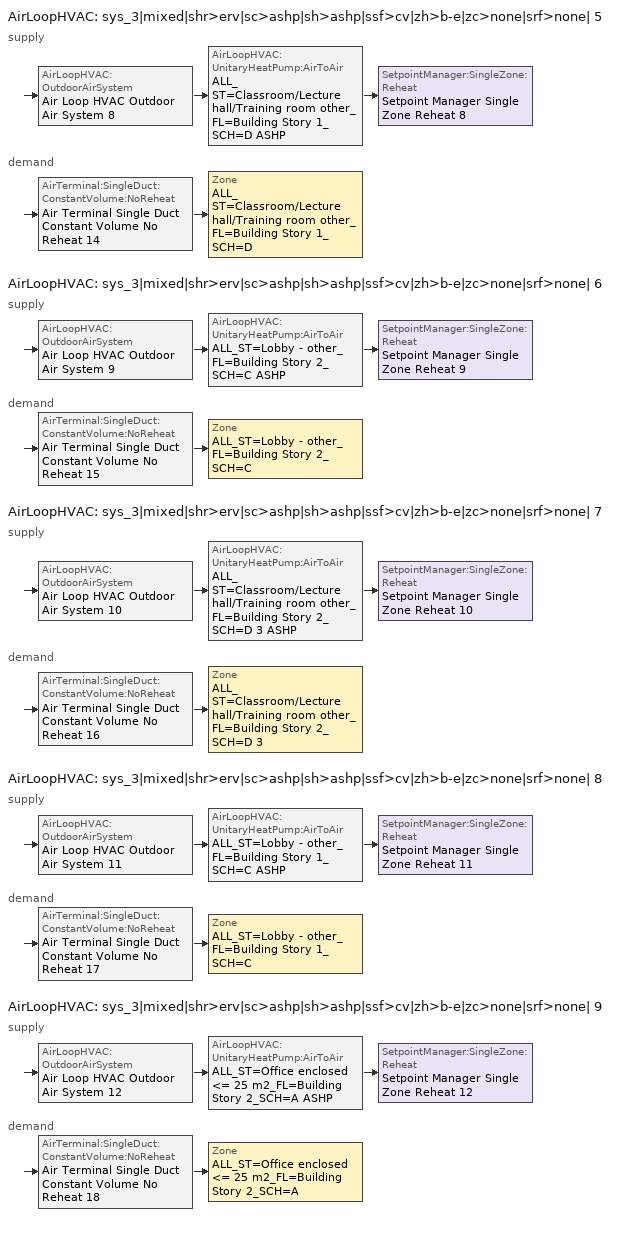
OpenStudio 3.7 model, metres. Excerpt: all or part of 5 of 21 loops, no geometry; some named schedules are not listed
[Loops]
AirLoopHVAC 'sys_3|mixed|shr>erv|sc>ashp|sh>ashp|ssf>cv|zh>b-e|zc>none|srf>none| 5'
 supply: AirLoopHVAC:OutdoorAirSystem 'Air Loop HVAC Outdoor Air System 8' > AirLoopHVAC:UnitaryHeatPump:AirToAir 'ALL_ST=Classroom/Lecture hall/Training room other_FL=Building Story 1_SCH=D ASHP' > SetpointManager:SingleZone:Reheat 'Setpoint Manager Single Zone Reheat 8'
 demand: AirTerminal:SingleDuct:ConstantVolume:NoReheat 'Air Terminal Single Duct Constant Volume No Reheat 14' > Zone 'ALL_ST=Classroom/Lecture hall/Training room other_FL=Building Story 1_SCH=D'
AirLoopHVAC 'sys_3|mixed|shr>erv|sc>ashp|sh>ashp|ssf>cv|zh>b-e|zc>none|srf>none| 6'
 supply: AirLoopHVAC:OutdoorAirSystem 'Air Loop HVAC Outdoor Air System 9' > AirLoopHVAC:UnitaryHeatPump:AirToAir 'ALL_ST=Lobby - other_FL=Building Story 2_SCH=C ASHP' > SetpointManager:SingleZone:Reheat 'Setpoint Manager Single Zone Reheat 9'
 demand: AirTerminal:SingleDuct:ConstantVolume:NoReheat 'Air Terminal Single Duct Constant Volume No Reheat 15' > Zone 'ALL_ST=Lobby - other_FL=Building Story 2_SCH=C'
AirLoopHVAC 'sys_3|mixed|shr>erv|sc>ashp|sh>ashp|ssf>cv|zh>b-e|zc>none|srf>none| 7'
 supply: AirLoopHVAC:OutdoorAirSystem 'Air Loop HVAC Outdoor Air System 10' > AirLoopHVAC:UnitaryHeatPump:AirToAir 'ALL_ST=Classroom/Lecture hall/Training room other_FL=Building Story 2_SCH=D 3 ASHP' > SetpointManager:SingleZone:Reheat 'Setpoint Manager Single Zone Reheat 10'
 demand: AirTerminal:SingleDuct:ConstantVolume:NoReheat 'Air Terminal Single Duct Constant Volume No Reheat 16' > Zone 'ALL_ST=Classroom/Lecture hall/Training room other_FL=Building Story 2_SCH=D 3'
AirLoopHVAC 'sys_3|mixed|shr>erv|sc>ashp|sh>ashp|ssf>cv|zh>b-e|zc>none|srf>none| 8'
 supply: AirLoopHVAC:OutdoorAirSystem 'Air Loop HVAC Outdoor Air System 11' > AirLoopHVAC:UnitaryHeatPump:AirToAir 'ALL_ST=Lobby - other_FL=Building Story 1_SCH=C ASHP' > SetpointManager:SingleZone:Reheat 'Setpoint Manager Single Zone Reheat 11'
 demand: AirTerminal:SingleDuct:ConstantVolume:NoReheat 'Air Terminal Single Duct Constant Volume No Reheat 17' > Zone 'ALL_ST=Lobby - other_FL=Building Story 1_SCH=C'
AirLoopHVAC 'sys_3|mixed|shr>erv|sc>ashp|sh>ashp|ssf>cv|zh>b-e|zc>none|srf>none| 9'
 supply: AirLoopHVAC:OutdoorAirSystem 'Air Loop HVAC Outdoor Air System 12' > AirLoopHVAC:UnitaryHeatPump:AirToAir 'ALL_ST=Office enclosed <= 25 m2_FL=Building Story 2_SCH=A ASHP' > SetpointManager:SingleZone:Reheat 'Setpoint Manager Single Zone Reheat 12'
 demand: AirTerminal:SingleDuct:ConstantVolume:NoReheat 'Air Terminal Single Duct Constant Volume No Reheat 18' > Zone 'ALL_ST=Office enclosed <= 25 m2_FL=Building Story 2_SCH=A'
[Sizing:Zone] Zone Cooling Design Supply Air Temperature Input Method=TemperatureDifference; Zone Cooling Design Supply Air Temperature {C}=14; Zone Cooling Design Supply Air Temperature Difference {deltaC}=11; Zone Heating Design Supply Air Temperature Input Method=TemperatureDifference; Zone Heating Design Supply Air Temperature {C}=40; Zone Heating Design Supply Air Temperature Difference {deltaC}=21; Zone Cooling Design Supply Air Humidity Ratio {kg-H2O/kg-air}=0.0085; Zone Heating Design Supply Air Humidity Ratio {kg-H2O/kg-air}=0.008; Zone Heating Sizing Factor=1.3; Zone Cooling Sizing Factor=1; Cooling Design Air Flow Method=DesignDay; Heating Design Air Flow Method=DesignDay; Account for Dedicated Outdoor Air System=No; Dedicated Outdoor Air System Control Strategy=NeutralSupplyAir; Dedicated Outdoor Air Low Setpoint Temperature for Design {C}=autosize; Dedicated Outdoor Air High Setpoint Temperature for Design {C}=autosize; Zone Load Sizing Method=Sensible Load Only No Latent Load; Zone Latent Cooling Design Supply Air Humidity Ratio Input Method=HumidityRatioDifference; Zone Cooling Design Supply Air Humidity Ratio Difference {kgWater/kgDryAir}=0.005; Zone Latent Heating Design Supply Air Humidity Ratio Input Method=HumidityRatioDifference; Zone Humidification Design Supply Air Humidity Ratio Difference {kgWater/kgDryAir}=0.005
ALL_ST=Classroom/Lecture hall/Training room other_FL=Building Story 1_SCH=D; ALL_ST=Lobby - other_FL=Building Story 2_SCH=C; ALL_ST=Classroom/Lecture hall/Training room other_FL=Building Story 2_SCH=D 3; ALL_ST=Lobby - other_FL=Building Story 1_SCH=C; ALL_ST=Office enclosed <= 25 m2_FL=Building Story 2_SCH=A
[Zone equipment]
ALL_ST=Classroom/Lecture hall/Training room other_FL=Building Story 1_SCH=D: Zone HVAC Baseboard Convective Electric 14, Air Terminal Single Duct Constant Volume No Reheat 14
ALL_ST=Lobby - other_FL=Building Story 2_SCH=C: Zone HVAC Baseboard Convective Electric 15, Air Terminal Single Duct Constant Volume No Reheat 15
ALL_ST=Classroom/Lecture hall/Training room other_FL=Building Story 2_SCH=D 3: Zone HVAC Baseboard Convective Electric 16, Air Terminal Single Duct Constant Volume No Reheat 16
ALL_ST=Lobby - other_FL=Building Story 1_SCH=C: Zone HVAC Baseboard Convective Electric 17, Air Terminal Single Duct Constant Volume No Reheat 17
ALL_ST=Office enclosed <= 25 m2_FL=Building Story 2_SCH=A: Zone HVAC Baseboard Convective Electric 18, Air Terminal Single Duct Constant Volume No Reheat 18
[AirLoopHVAC] Design Supply Air Flow Rate {m3/s}=autosize; Design Return Air Flow Fraction of Supply Air Flow=1
Name | Availability Schedule
sys_3|mixed|shr>erv|sc>ashp|sh>ashp|ssf>cv|zh>b-e|zc>none|srf>none| 5 | sys_3|mixed|shr>none|sc>ashp|sh>ashp|ssf>cv|zh>b-e|zc>none|srf>none| 5 Occ Sch
sys_3|mixed|shr>erv|sc>ashp|sh>ashp|ssf>cv|zh>b-e|zc>none|srf>none| 6 | sys_3|mixed|shr>none|sc>ashp|sh>ashp|ssf>cv|zh>b-e|zc>none|srf>none| 6 Occ Sch
sys_3|mixed|shr>erv|sc>ashp|sh>ashp|ssf>cv|zh>b-e|zc>none|srf>none| 7 | sys_3|mixed|shr>none|sc>ashp|sh>ashp|ssf>cv|zh>b-e|zc>none|srf>none| 7 Occ Sch
sys_3|mixed|shr>erv|sc>ashp|sh>ashp|ssf>cv|zh>b-e|zc>none|srf>none| 8 | sys_3|mixed|shr>none|sc>ashp|sh>ashp|ssf>cv|zh>b-e|zc>none|srf>none| 8 Occ Sch
sys_3|mixed|shr>erv|sc>ashp|sh>ashp|ssf>cv|zh>b-e|zc>none|srf>none| 9 | sys_3|mixed|shr>none|sc>ashp|sh>ashp|ssf>cv|zh>b-e|zc>none|srf>none| 9 Occ Sch
[Sizing:System] Type of Load to Size On=Sensible; Design Outdoor Air Flow Rate {m3/s}=Autosize; Central Heating Maximum System Air Flow Ratio=1; Preheat Design Temperature {C}=7; Preheat Design Humidity Ratio {kg-H2O/kg-Air}=0.008; Precool Design Temperature {C}=13; Precool Design Humidity Ratio {kg-H2O/kg-Air}=0.008; Central Cooling Design Supply Air Temperature {C}=13; Central Heating Design Supply Air Temperature {C}=43; Sizing Option=NonCoincident; 100% Outdoor Air in Cooling=No; 100% Outdoor Air in Heating=No; Central Cooling Design Supply Air Humidity Ratio {kg-H2O/kg-Air}=0.0085; Central Heating Design Supply Air Humidity Ratio {kg-H2O/kg-Air}=0.008; Cooling Design Air Flow Method=DesignDay; Cooling Design Air Flow Rate {m3/s}=0; Heating Design Air Flow Method=DesignDay; Heating Design Air Flow Rate {m3/s}=0; System Outdoor Air Method=ZoneSum; Zone Maximum Outdoor Air Fraction=1; Cooling Supply Air Flow Rate Per Floor Area {m3/s-m2}=0.00996765; Cooling Fraction of Autosized Cooling Supply Air Flow Rate=1; Cooling Supply Air Flow Rate Per Unit Cooling Capacity {m3/s-W}=3.94755e-05; Heating Supply Air Flow Rate Per Floor Area {m3/s-m2}=0.00996765; Heating Fraction of Autosized Heating Supply Air Flow Rate=1; Heating Fraction of Autosized Cooling Supply Air Flow Rate=1; Heating Supply Air Flow Rate Per Unit Heating Capacity {m3/s-W}=3.15882e-05; Cooling Design Capacity Method=CoolingDesignCapacity; Cooling Design Capacity {W}=autosize; Cooling Design Capacity Per Floor Area {W/m2}=234.7; Fraction of Autosized Cooling Design Capacity=1; Heating Design Capacity Method=HeatingDesignCapacity; Heating Design Capacity {W}=autosize; Heating Design Capacity Per Floor Area {W/m2}=157; Fraction of Autosized Heating Design Capacity=1; Central Cooling Capacity Control Method=OnOff; Occupant Diversity=autosize
sys_3|mixed|shr>erv|sc>ashp|sh>ashp|ssf>cv|zh>b-e|zc>none|srf>none| 5; sys_3|mixed|shr>erv|sc>ashp|sh>ashp|ssf>cv|zh>b-e|zc>none|srf>none| 6; sys_3|mixed|shr>erv|sc>ashp|sh>ashp|ssf>cv|zh>b-e|zc>none|srf>none| 7; sys_3|mixed|shr>erv|sc>ashp|sh>ashp|ssf>cv|zh>b-e|zc>none|srf>none| 8; sys_3|mixed|shr>erv|sc>ashp|sh>ashp|ssf>cv|zh>b-e|zc>none|srf>none| 9
[Fan:OnOff] Availability Schedule=Always On Discrete; Fan Total Efficiency=0.39975; Maximum Flow Rate {m3/s}=autosize; Motor Efficiency=0.615; Motor In Airstream Fraction=1
Name | Pressure Rise {Pa} | Fan Power Ratio Function of Speed Ratio Curve | Fan Efficiency Ratio Function of Speed Ratio Curve
Fan On Off 8 | 1110.94 | Fan On Off Power Curve 7 | Fan On Off Efficiency Curve 7
Fan On Off 9 | 622.722 | Fan On Off Power Curve 8 | Fan On Off Efficiency Curve 8
Fan On Off 10 | 1110.94 | Fan On Off Power Curve 9 | Fan On Off Efficiency Curve 9
Fan On Off 11 | 622.722 | Fan On Off Power Curve 10 | Fan On Off Efficiency Curve 10
Fan On Off 12 | 622.722 | Fan On Off Power Curve 11 | Fan On Off Efficiency Curve 11
[Coil:Cooling:DX:SingleSpeed] Availability Schedule=Always On Discrete; Rated Total Cooling Capacity {W}=autosize; Rated Sensible Heat Ratio=autosize; Rated Air Flow Rate {m3/s}=autosize; Rated Evaporator Fan Power Per Volume Flow Rate 2017 {W/(m3/s)}=773.3; Rated Evaporator Fan Power Per Volume Flow Rate 2023 {W/(m3/s)}=934.4; Total Cooling Capacity Function of Temperature Curve=DXCOOL-NECB2011-REF-CAPFT; Total Cooling Capacity Function of Flow Fraction Curve=DXCOOL-NECB2011-REF-CAPFFLOW; Energy Input Ratio Function of Temperature Curve=DXCOOL-NECB2011-REF-COOLEIRFT; Energy Input Ratio Function of Flow Fraction Curve=DXCOOL-NECB2011-REF-COOLEIRFFLOW; Part Load Fraction Correlation Curve=DXCOOL-NECB2011-REF-COOLPLFFPLR; Minimum Outdoor Dry-Bulb Temperature for Compressor Operation {C}=-25; Nominal Time for Condensate Removal to Begin {s}=0; Ratio of Initial Moisture Evaporation Rate and Steady State Latent Capacity=0; Maximum Cycling Rate {cycles/hr}=0; Latent Capacity Time Constant {s}=0; Condenser Type=AirCooled; Evaporative Condenser Effectiveness=0.9; Evaporative Condenser Air Flow Rate {m3/s}=autosize; Evaporative Condenser Pump Rated Power Consumption {W}=autosize; Crankcase Heater Capacity {W}=0; Maximum Outdoor Dry-Bulb Temperature for Crankcase Heater Operation {C}=10; Basin Heater Capacity {W/K}=0; Basin Heater Setpoint Temperature {C}=2
Name | Rated COP {W/W}
CoilCoolingDXSingleSpeed_ashp 7 323kBtu/hr 9.5EER; CoilCoolingDXSingleSpeed_ashp 9 338kBtu/hr 9.5EER | 3.3002
CoilCoolingDXSingleSpeed_ashp 8 197kBtu/hr 10.6EER; CoilCoolingDXSingleSpeed_ashp 10 198kBtu/hr 10.6EER | 3.66654
CoilCoolingDXSingleSpeed_ashp 11 120kBtu/hr 11EER | 3.79975
[Coil:Heating:DX:SingleSpeed] Availability Schedule=Always On Discrete; Rated Air Flow Rate {m3/s}=Autosize; Rated Supply Fan Power Per Volume Flow Rate 2017 {W/(m3/s)}=773.3; Rated Supply Fan Power Per Volume Flow Rate 2023 {W/(m3/s)}=934.4; Total Heating Capacity Function of Temperature Curve=DXHEAT-NECB2011-REF-CAPFT; Total Heating Capacity Function of Flow Fraction Curve=DXHEAT-NECB2011-REF-CAPFFLOW; Energy Input Ratio Function of Temperature Curve=DXHEAT-NECB2011-REF-EIRFT; Energy Input Ratio Function of Flow Fraction Curve=DXHEAT-NECB2011-REF-EIRFFLOW; Part Load Fraction Correlation Curve=DXHEAT-NECB2011-REF-PLFFPLR; Minimum Outdoor Dry-Bulb Temperature for Compressor Operation {C}=-10; Defrost Strategy=Resistive; Defrost Control=Timed; Defrost Time Period Fraction=0.166667; Resistive Defrost Heater Capacity {W}=2000
Name | Rated Total Heating Capacity {W} | Rated COP {W/W}
CoilHeatingDXSingleSpeed_ashp 7 234 Clg kBtu/hr 3.2COPH | 68517 | 3.50912
CoilHeatingDXSingleSpeed_ashp 8 143 Clg kBtu/hr 3.2COPH | 41865.3 | 3.46605
CoilHeatingDXSingleSpeed_ashp 9 245 Clg kBtu/hr 3.2COPH | 71772.8 | 3.51438
CoilHeatingDXSingleSpeed_ashp 10 144 Clg kBtu/hr 3.2COPH | 42130.8 | 3.46648
CoilHeatingDXSingleSpeed_ashp 11 87 Clg kBtu/hr 3.3COPH | 25466.4 | 3.54704
[Controller:OutdoorAir] Minimum Outdoor Air Flow Rate {m3/s}=autosize; Maximum Outdoor Air Flow Rate {m3/s}=Autosize; Economizer Control Type=DifferentialEnthalpy; Economizer Control Action Type=ModulateFlow; Lockout Type=NoLockout; Minimum Limit Type=FixedMinimum; High Humidity Control=No; Heat Recovery Bypass Control Type=BypassWhenOAFlowGreaterThanMinimum; Economizer Operation Staging=InterlockedWithMechanicalCooling
Name | Minimum Outdoor Air Schedule | Controller Mechanical Ventilation
Controller Outdoor Air 8 | sys_3|mixed|shr>none|sc>ashp|sh>ashp|ssf>cv|zh>b-e|zc>none|srf>none| 5 Occ Sch | Controller Mechanical Ventilation 8
Controller Outdoor Air 9 | sys_3|mixed|shr>none|sc>ashp|sh>ashp|ssf>cv|zh>b-e|zc>none|srf>none| 6 Occ Sch | Controller Mechanical Ventilation 9
Controller Outdoor Air 10 | sys_3|mixed|shr>none|sc>ashp|sh>ashp|ssf>cv|zh>b-e|zc>none|srf>none| 7 Occ Sch | Controller Mechanical Ventilation 10
Controller Outdoor Air 11 | sys_3|mixed|shr>none|sc>ashp|sh>ashp|ssf>cv|zh>b-e|zc>none|srf>none| 8 Occ Sch | Controller Mechanical Ventilation 11
Controller Outdoor Air 12 | sys_3|mixed|shr>none|sc>ashp|sh>ashp|ssf>cv|zh>b-e|zc>none|srf>none| 9 Occ Sch | Controller Mechanical Ventilation 12
[Controller:MechanicalVentilation] Availability Schedule=Always On Discrete; System Outdoor Air Method=ZoneSum
Controller Mechanical Ventilation 8; Controller Mechanical Ventilation 9; Controller Mechanical Ventilation 10; Controller Mechanical Ventilation 11; Controller Mechanical Ventilation 12
[AirLoopHVAC:OutdoorAirSystem]
Name | Controller
Air Loop HVAC Outdoor Air System 8 | Controller Outdoor Air 8
Air Loop HVAC Outdoor Air System 9 | Controller Outdoor Air 9
Air Loop HVAC Outdoor Air System 10 | Controller Outdoor Air 10
Air Loop HVAC Outdoor Air System 11 | Controller Outdoor Air 11
Air Loop HVAC Outdoor Air System 12 | Controller Outdoor Air 12
[Coil:Heating:Electric] Availability Schedule=Always On Discrete
Coil Heating Electric 8; Coil Heating Electric 9; Coil Heating Electric 10; Coil Heating Electric 11; Coil Heating Electric 12
[AirLoopHVAC:UnitaryHeatPump:AirToAir] Availability Schedule=Always On Discrete; Supply Air Flow Rate During Cooling Operation {m3/s}=Autosize; Supply Air Flow Rate During Heating Operation {m3/s}=Autosize; Maximum Supply Air Temperature from Supplemental Heater {C}=Autosize
Name | Controlling Zone or Thermostat Location | Supply Air Fan | Heating Coil | Cooling Coil | Supplemental Heating Coil | Supply Air Fan Operating Mode Schedule
ALL_ST=Classroom/Lecture hall/Training room other_FL=Building Story 1_SCH=D ASHP | ALL_ST=Classroom/Lecture hall/Training room other_FL=Building Story 1_SCH=D | Fan On Off 8 | CoilHeatingDXSingleSpeed_ashp 7 234 Clg kBtu/hr 3.2COPH | CoilCoolingDXSingleSpeed_ashp 7 323kBtu/hr 9.5EER | Coil Heating Electric 8 | sys_3|mixed|shr>none|sc>ashp|sh>ashp|ssf>cv|zh>b-e|zc>none|srf>none| 5 Occ Sch
ALL_ST=Lobby - other_FL=Building Story 2_SCH=C ASHP | ALL_ST=Lobby - other_FL=Building Story 2_SCH=C | Fan On Off 9 | CoilHeatingDXSingleSpeed_ashp 8 143 Clg kBtu/hr 3.2COPH | CoilCoolingDXSingleSpeed_ashp 8 197kBtu/hr 10.6EER | Coil Heating Electric 9 | sys_3|mixed|shr>none|sc>ashp|sh>ashp|ssf>cv|zh>b-e|zc>none|srf>none| 6 Occ Sch
ALL_ST=Classroom/Lecture hall/Training room other_FL=Building Story 2_SCH=D 3 ASHP | ALL_ST=Classroom/Lecture hall/Training room other_FL=Building Story 2_SCH=D 3 | Fan On Off 10 | CoilHeatingDXSingleSpeed_ashp 9 245 Clg kBtu/hr 3.2COPH | CoilCoolingDXSingleSpeed_ashp 9 338kBtu/hr 9.5EER | Coil Heating Electric 10 | sys_3|mixed|shr>none|sc>ashp|sh>ashp|ssf>cv|zh>b-e|zc>none|srf>none| 7 Occ Sch
ALL_ST=Lobby - other_FL=Building Story 1_SCH=C ASHP | ALL_ST=Lobby - other_FL=Building Story 1_SCH=C | Fan On Off 11 | CoilHeatingDXSingleSpeed_ashp 10 144 Clg kBtu/hr 3.2COPH | CoilCoolingDXSingleSpeed_ashp 10 198kBtu/hr 10.6EER | Coil Heating Electric 11 | sys_3|mixed|shr>none|sc>ashp|sh>ashp|ssf>cv|zh>b-e|zc>none|srf>none| 8 Occ Sch
ALL_ST=Office enclosed <= 25 m2_FL=Building Story 2_SCH=A ASHP | ALL_ST=Office enclosed <= 25 m2_FL=Building Story 2_SCH=A | Fan On Off 12 | CoilHeatingDXSingleSpeed_ashp 11 87 Clg kBtu/hr 3.3COPH | CoilCoolingDXSingleSpeed_ashp 11 120kBtu/hr 11EER | Coil Heating Electric 12 | sys_3|mixed|shr>none|sc>ashp|sh>ashp|ssf>cv|zh>b-e|zc>none|srf>none| 9 Occ Sch
[SetpointManager:SingleZone:Reheat] Minimum Supply Air Temperature {C}=13; Maximum Supply Air Temperature {C}=43
Name | Control Zone | Setpoint Node or NodeList
Setpoint Manager Single Zone Reheat 8 | ALL_ST=Classroom/Lecture hall/Training room other_FL=Building Story 1_SCH=D | sys_3|mixed|shr>erv|sc>ashp|sh>ashp|ssf>cv|zh>b-e|zc>none|srf>none| 5 Supply Outlet Node
Setpoint Manager Single Zone Reheat 9 | ALL_ST=Lobby - other_FL=Building Story 2_SCH=C | sys_3|mixed|shr>erv|sc>ashp|sh>ashp|ssf>cv|zh>b-e|zc>none|srf>none| 6 Supply Outlet Node
Setpoint Manager Single Zone Reheat 10 | ALL_ST=Classroom/Lecture hall/Training room other_FL=Building Story 2_SCH=D 3 | sys_3|mixed|shr>erv|sc>ashp|sh>ashp|ssf>cv|zh>b-e|zc>none|srf>none| 7 Supply Outlet Node
Setpoint Manager Single Zone Reheat 11 | ALL_ST=Lobby - other_FL=Building Story 1_SCH=C | sys_3|mixed|shr>erv|sc>ashp|sh>ashp|ssf>cv|zh>b-e|zc>none|srf>none| 8 Supply Outlet Node
Setpoint Manager Single Zone Reheat 12 | ALL_ST=Office enclosed <= 25 m2_FL=Building Story 2_SCH=A | sys_3|mixed|shr>erv|sc>ashp|sh>ashp|ssf>cv|zh>b-e|zc>none|srf>none| 9 Supply Outlet Node
[ZoneHVAC:Baseboard:Convective:Electric] Availability Schedule=Always On Discrete; Nominal Capacity {W}=autosize; Efficiency=1
Zone HVAC Baseboard Convective Electric 14; Zone HVAC Baseboard Convective Electric 15; Zone HVAC Baseboard Convective Electric 16; Zone HVAC Baseboard Convective Electric 17; Zone HVAC Baseboard Convective Electric 18
[AirTerminal:SingleDuct:ConstantVolume:NoReheat] Availability Schedule=Always On Discrete; Maximum Air Flow Rate {m3/s}=AutoSize
Air Terminal Single Duct Constant Volume No Reheat 14; Air Terminal Single Duct Constant Volume No Reheat 15; Air Terminal Single Duct Constant Volume No Reheat 16; Air Terminal Single Duct Constant Volume No Reheat 17; Air Terminal Single Duct Constant Volume No Reheat 18
[Schedule:Ruleset]
Name | Default Day Schedule | Summer Design Day Schedule | Winter Design Day Schedule
sys_3|mixed|shr>none|sc>ashp|sh>ashp|ssf>cv|zh>b-e|zc>none|srf>none| 5 Occ Sch | sys_3|mixed|shr>none|sc>ashp|sh>ashp|ssf>cv|zh>b-e|zc>none|srf>none| 5 Occ Sch Default | sys_3|mixed|shr>none|sc>ashp|sh>ashp|ssf>cv|zh>b-e|zc>none|srf>none| 5 Occ Sch Summer Design Day | sys_3|mixed|shr>none|sc>ashp|sh>ashp|ssf>cv|zh>b-e|zc>none|srf>none| 5 Occ Sch Winter Design Day
sys_3|mixed|shr>none|sc>ashp|sh>ashp|ssf>cv|zh>b-e|zc>none|srf>none| 6 Occ Sch | sys_3|mixed|shr>none|sc>ashp|sh>ashp|ssf>cv|zh>b-e|zc>none|srf>none| 6 Occ Sch Default | sys_3|mixed|shr>none|sc>ashp|sh>ashp|ssf>cv|zh>b-e|zc>none|srf>none| 6 Occ Sch Summer Design Day | sys_3|mixed|shr>none|sc>ashp|sh>ashp|ssf>cv|zh>b-e|zc>none|srf>none| 6 Occ Sch Winter Design Day
sys_3|mixed|shr>none|sc>ashp|sh>ashp|ssf>cv|zh>b-e|zc>none|srf>none| 7 Occ Sch | sys_3|mixed|shr>none|sc>ashp|sh>ashp|ssf>cv|zh>b-e|zc>none|srf>none| 7 Occ Sch Default | sys_3|mixed|shr>none|sc>ashp|sh>ashp|ssf>cv|zh>b-e|zc>none|srf>none| 7 Occ Sch Summer Design Day | sys_3|mixed|shr>none|sc>ashp|sh>ashp|ssf>cv|zh>b-e|zc>none|srf>none| 7 Occ Sch Winter Design Day
sys_3|mixed|shr>none|sc>ashp|sh>ashp|ssf>cv|zh>b-e|zc>none|srf>none| 8 Occ Sch | sys_3|mixed|shr>none|sc>ashp|sh>ashp|ssf>cv|zh>b-e|zc>none|srf>none| 8 Occ Sch Default | sys_3|mixed|shr>none|sc>ashp|sh>ashp|ssf>cv|zh>b-e|zc>none|srf>none| 8 Occ Sch Summer Design Day | sys_3|mixed|shr>none|sc>ashp|sh>ashp|ssf>cv|zh>b-e|zc>none|srf>none| 8 Occ Sch Winter Design Day
sys_3|mixed|shr>none|sc>ashp|sh>ashp|ssf>cv|zh>b-e|zc>none|srf>none| 9 Occ Sch | sys_3|mixed|shr>none|sc>ashp|sh>ashp|ssf>cv|zh>b-e|zc>none|srf>none| 9 Occ Sch Default | sys_3|mixed|shr>none|sc>ashp|sh>ashp|ssf>cv|zh>b-e|zc>none|srf>none| 9 Occ Sch Summer Design Day | sys_3|mixed|shr>none|sc>ashp|sh>ashp|ssf>cv|zh>b-e|zc>none|srf>none| 9 Occ Sch Winter Design Day
[Schedule:Constant]
Always On Discrete: Value=1
[Curve:Exponent] Coefficient1 Constant=1; Coefficient2 Constant=0; Coefficient3 Constant=0; Minimum Value of x=0; Maximum Value of x=1
Fan On Off Power Curve 7; Fan On Off Power Curve 8; Fan On Off Power Curve 9; Fan On Off Power Curve 10; Fan On Off Power Curve 11
[Curve:Cubic]
Name | Coefficient1 Constant | Coefficient2 x | Coefficient3 x**2 | Coefficient4 x**3 | Minimum Value of x | Maximum Value of x
Fan On Off Efficiency Curve 7; Fan On Off Efficiency Curve 8; Fan On Off Efficiency Curve 9; Fan On Off Efficiency Curve 10; Fan On Off Efficiency Curve 11 | 1 | 0 | 0 | 0 | 0 | 1
DXHEAT-NECB2011-REF-CAPFT | 0.729009 | 0.0319275 | 0.000136404 | -8.748e-06 | -20 | 20
DXHEAT-NECB2011-REF-CAPFFLOW | 0.84 | 0.16 | 0 | 0 | 0.5 | 1.5
DXHEAT-NECB2011-REF-EIRFT | 1.2183 | -0.03612 | 0.00142 | -2.68e-05 | -20 | 20
DXHEAT-NECB2011-REF-PLFFPLR | 0.3696 | 2.3362 | -2.9577 | 1.2596 | 0.7 | 1
DXCOOL-NECB2011-REF-COOLPLFFPLR | 0.0277 | 4.9151 | -8.184 | 4.2702 | 0.7 | 1
[Curve:Biquadratic] Minimum Value of x=13; Maximum Value of x=24; Minimum Value of y=24; Maximum Value of y=46
Name | Coefficient1 Constant | Coefficient2 x | Coefficient3 x**2 | Coefficient4 y | Coefficient5 y**2 | Coefficient6 x*y
DXCOOL-NECB2011-REF-CAPFT | 0.867905 | 0.0142459 | 0.00055436 | -0.0075575 | 3.3e-05 | -0.0001918
DXCOOL-NECB2011-REF-COOLEIRFT | 0.114171 | 0.0281822 | -0.0004199 | 0.0214108 | 0.000161028 | -0.000679104
[Curve:Quadratic]
Name | Coefficient1 Constant | Coefficient2 x | Coefficient3 x**2 | Minimum Value of x | Maximum Value of x
DXHEAT-NECB2011-REF-EIRFFLOW | 1.3824 | -0.4336 | 0.0512 | 0 | 1
DXCOOL-NECB2011-REF-CAPFFLOW | 0.8 | 0.2 | 0 | 0.5 | 1.5
DXCOOL-NECB2011-REF-COOLEIRFFLOW | 1.1552 | -0.1808 | 0.0256 | 0.5 | 1.5
